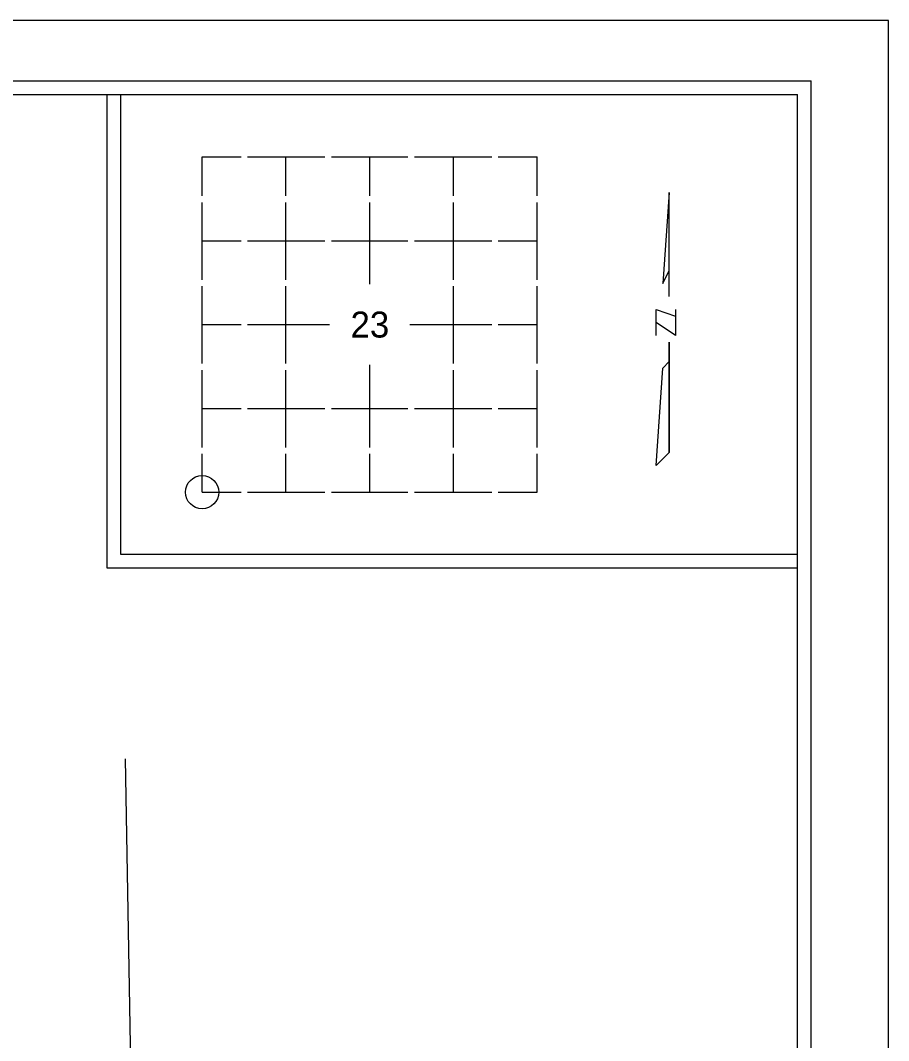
# Model space of a CAD drawing. Extents: x 777607.2 to 777685.3, y 2094784.8 to 2094820.4.
# Drawn here: x 777661.149 to 777664.527, y 2094791.833 to 2094795.801 of the extents above; entities that cross this region are included whole.
import ezdxf

# ---------------------------------------------------------------- set-up
doc = ezdxf.new("R2010")
doc.units = 0
for name, color, linetype in [('Level 2', 7, 'Continuous'), ('ROW_EX_Quarter Section Lines', 7, 'Continuous'), ('Sheets_General Details', 7, 'Continuous')]:
    doc.layers.add(name, color=color, linetype=linetype)

msp = doc.modelspace()

# ---------------------------------------------------------------- linework, layer by layer
at = {"layer": 'Level 2'}
msp.add_lwpolyline([(777656.0269, 2094784.8006), (777664.5269, 2094784.8006), (777664.5269, 2094795.8006), (777656.0269, 2094795.8006)], close=True, dxfattribs=at)
at = {"layer": 'ROW_EX_Quarter Section Lines'}
msp.add_line((777661.5568, 2094792.9293), (777661.5998, 2094790.386), dxfattribs=at)
at = {"layer": 'Sheets_General Details'}
for p, q in [((777656.3287, 2094795.5654), (777664.225, 2094795.5654)), ((777664.225, 2094785.0358), (777664.225, 2094795.5654)), ((777656.3818, 2094795.5124), (777664.172, 2094795.5124)), ((777661.4868, 2094793.67), (777661.4868, 2094795.5124)), ((777661.5399, 2094793.7231), (777661.5399, 2094795.5124)), ((777664.172, 2094785.0888), (777664.172, 2094795.5124)), ((777661.8558, 2094795.2698), (777662.0074, 2094795.2698)), ((777661.8558, 2094795.1181), (777661.8558, 2094795.2698)), ((777662.0327, 2094795.2698), (777662.3334, 2094795.2698)), ((777662.1818, 2094795.1181), (777662.1818, 2094795.2698)), ((777662.3587, 2094795.2698), (777662.6569, 2094795.2698)), ((777662.5078, 2094795.1181), (777662.5078, 2094795.2698)), ((777662.6822, 2094795.2698), (777662.9829, 2094795.2698)), ((777662.8338, 2094795.1181), (777662.8338, 2094795.2698)), ((777663.0082, 2094795.2698), (777663.1598, 2094795.2698)), ((777663.1598, 2094795.1181), (777663.1598, 2094795.2698)), ((777663.6731, 2094794.7266), (777663.6731, 2094795.131)), ((777661.8558, 2094794.7921), (777661.8558, 2094795.0928)), ((777662.1818, 2094794.7921), (777662.1818, 2094795.0928)), ((777662.5078, 2094794.7744), (777662.5078, 2094795.0928)), ((777662.8338, 2094794.7921), (777662.8338, 2094795.0928)), ((777663.1598, 2094794.7921), (777663.1598, 2094795.0928)), ((777661.8558, 2094794.9437), (777662.0074, 2094794.9437)), ((777662.0327, 2094794.9437), (777662.3334, 2094794.9437)), ((777662.3587, 2094794.9437), (777662.6569, 2094794.9437)), ((777662.6822, 2094794.9437), (777662.9829, 2094794.9437)), ((777663.0082, 2094794.9437), (777663.1598, 2094794.9437)), ((777661.8558, 2094794.4661), (777661.8558, 2094794.7668)), ((777662.1818, 2094794.4661), (777662.1818, 2094794.7668)), ((777662.8338, 2094794.4661), (777662.8338, 2094794.7668)), ((777663.1598, 2094794.4661), (777663.1598, 2094794.7668)), ((777661.8558, 2094794.6177), (777662.0074, 2094794.6177)), ((777662.0327, 2094794.6177), (777662.3511, 2094794.6177)), ((777662.6645, 2094794.6177), (777662.9829, 2094794.6177)), ((777663.0082, 2094794.6177), (777663.1598, 2094794.6177)), ((777663.6731, 2094794.1201), (777663.6731, 2094794.5497)), ((777662.5078, 2094794.1401), (777662.5078, 2094794.461)), ((777661.8558, 2094794.1401), (777661.8558, 2094794.4408)), ((777662.1818, 2094794.1401), (777662.1818, 2094794.4408)), ((777662.8338, 2094794.1401), (777662.8338, 2094794.4408)), ((777663.1598, 2094794.1401), (777663.1598, 2094794.4408)), ((777661.8558, 2094794.2917), (777662.0074, 2094794.2917)), ((777662.0327, 2094794.2917), (777662.3334, 2094794.2917)), ((777662.3587, 2094794.2917), (777662.6569, 2094794.2917)), ((777662.6822, 2094794.2917), (777662.9829, 2094794.2917)), ((777663.0082, 2094794.2917), (777663.1598, 2094794.2917)), ((777661.8558, 2094793.9657), (777661.8558, 2094794.1148)), ((777662.1818, 2094793.9657), (777662.1818, 2094794.1148)), ((777662.5078, 2094793.9657), (777662.5078, 2094794.1148)), ((777662.8338, 2094793.9657), (777662.8338, 2094794.1148)), ((777663.1598, 2094793.9657), (777663.1598, 2094794.1148)), ((777661.8558, 2094793.9657), (777662.0074, 2094793.9657)), ((777662.0327, 2094793.9657), (777662.3334, 2094793.9657)), ((777662.3587, 2094793.9657), (777662.6569, 2094793.9657)), ((777662.6822, 2094793.9657), (777662.9829, 2094793.9657)), ((777663.0082, 2094793.9657), (777663.1598, 2094793.9657)), ((777664.172, 2094793.7231), (777661.5399, 2094793.7231)), ((777664.172, 2094793.67), (777661.4868, 2094793.67))]:
    msp.add_line(p, q, dxfattribs=at)
for points in [[(777663.6731, 2094794.7266), (777663.6731, 2094795.131), (777663.6478, 2094794.7772), (777663.6731, 2094794.8277)], [(777663.6983, 2094794.6761), (777663.6983, 2094794.575), (777663.6225, 2094794.6256)], [(777663.6225, 2094794.575), (777663.6225, 2094794.6761), (777663.6983, 2094794.6508)], [(777663.6731, 2094794.5497), (777663.6731, 2094794.1201), (777663.6225, 2094794.0696), (777663.6478, 2094794.4486), (777663.6731, 2094794.4739)]]:
    msp.add_lwpolyline(points, dxfattribs=at)
msp.add_circle((777661.8558, 2094793.9657), 0.0646, dxfattribs=at)

# ---------------------------------------------------------------- texts
msp.add_text('23', height=0.10107, rotation=360, dxfattribs=at).set_placement((777662.4335, 2094794.5672))

doc.saveas('drawing.dxf')
